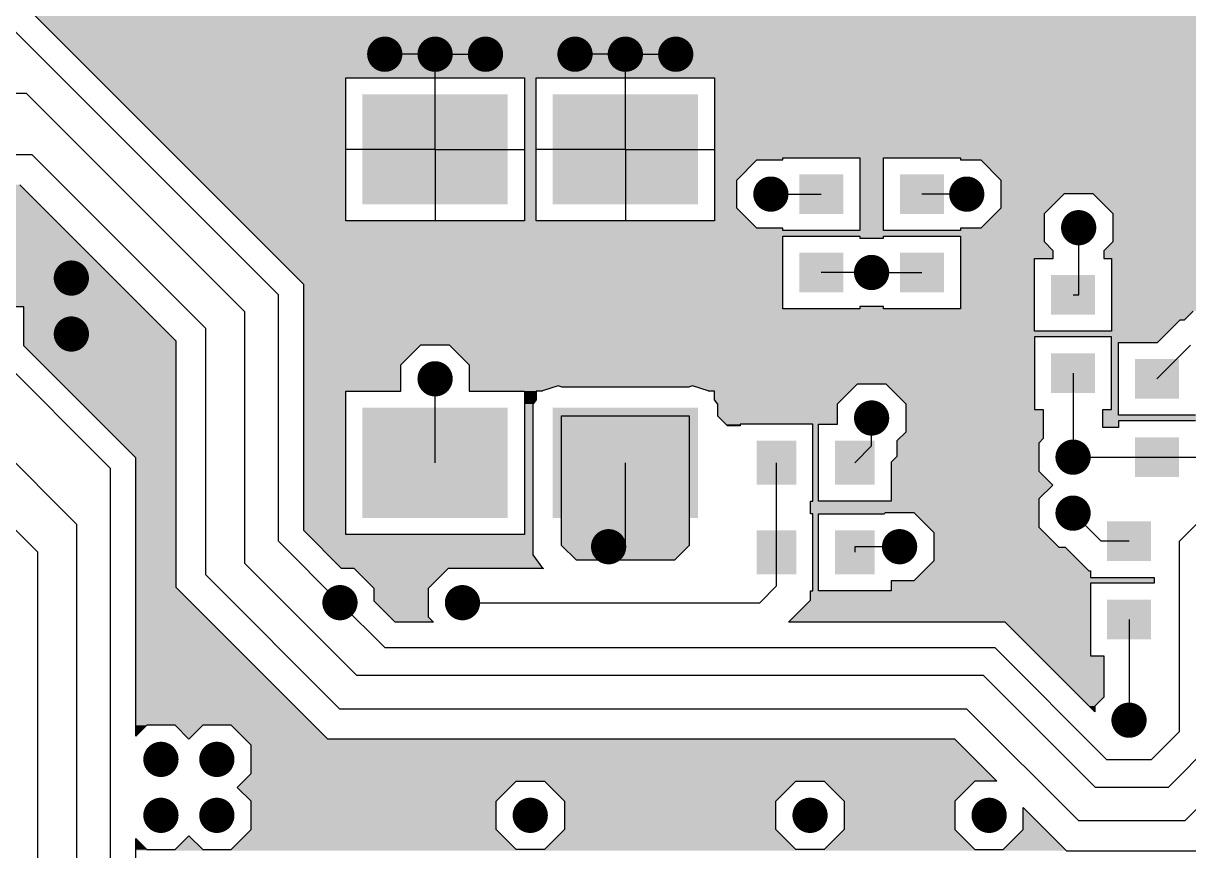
# Model space of a CAD drawing. Extents: x 295 to 953, y 10 to 290.
# Drawn here: x 714.34 to 757.97, y 120.56 to 151.54 of the extents above; entities that cross this region are included whole.
import ezdxf

# ---------------------------------------------------------------- set-up
doc = ezdxf.new("R2010")
doc.units = 0
doc.header["$LTSCALE"] = 5
doc.header["$MEASUREMENT"] = 0
doc.layers.get('0').update_dxf_attribs({"linetype": 'CONTINUOUS', "lineweight": 25})
doc.layers.add('L4-BOTTOM_GBR', color=6, linetype='CONTINUOUS')

msp = doc.modelspace()

# ---------------------------------------------------------------- linework, layer by layer
at = {"color": 7, "const_width": 0.66}
for points in [[(728.2, 150.38, -1), (727.54, 150.38, -1)], [(730.085, 150.38, -1), (729.425, 150.38, -1)], [(731.971, 150.38, -1), (731.311, 150.38, -1)], [(735.324, 150.38, -1), (734.664, 150.38, -1)], [(737.21, 150.38, -1), (736.55, 150.38, -1)], [(739.096, 150.38, -1), (738.436, 150.38, -1)], [(742.658, 145.141, -1), (741.998, 145.141, -1)], [(749.993, 145.141, -1), (749.333, 145.141, -1)], [(754.184, 143.884, -1), (753.524, 143.884, -1)], [(746.43, 142.207, -1), (745.77, 142.207, -1)], [(716.465, 141.998, -1), (715.805, 141.998, -1)], [(716.465, 139.902, -1), (715.805, 139.902, -1)], [(730.085, 138.226, -1), (729.425, 138.226, -1)], [(746.43, 136.759, -1), (745.77, 136.759, -1)], [(753.974, 135.292, -1), (753.314, 135.292, -1)], [(753.974, 133.196, -1), (753.314, 133.196, -1)], [(736.582, 131.939, -1), (735.922, 131.939, -1)], [(747.478, 131.939, -1), (746.818, 131.939, -1)], [(726.523, 129.844, -1), (725.863, 129.844, -1)], [(731.11, 129.844, -1), (730.45, 129.844, -1)], [(756.07, 125.443, -1), (755.41, 125.443, -1)], [(719.818, 123.976, -1), (719.158, 123.976, -1)], [(721.913, 123.976, -1), (721.253, 123.976, -1)], [(719.818, 121.881, -1), (719.158, 121.881, -1)], [(721.913, 121.881, -1), (721.253, 121.881, -1)], [(733.648, 121.881, -1), (732.988, 121.881, -1)], [(744.125, 121.881, -1), (743.465, 121.881, -1)], [(750.831, 121.881, -1), (750.171, 121.881, -1)]]:
    msp.add_lwpolyline(points, format="xyb", close=True, dxfattribs=at)
at = {"color": 7}
for points in [[(727.033, 148.88), (727.033, 144.755), (732.478, 148.88), (732.478, 144.755)], [(734.158, 148.88), (734.158, 144.755), (739.603, 148.88), (739.603, 144.755)], [(743.389, 145.883), (743.389, 144.398), (745.039, 145.883), (745.039, 144.398)], [(747.161, 145.883), (747.161, 144.398), (748.811, 145.883), (748.811, 144.398)], [(743.389, 142.95), (743.389, 141.465), (745.039, 142.95), (745.039, 141.465)], [(747.161, 142.95), (747.161, 141.465), (748.811, 142.95), (748.811, 141.465)], [(752.819, 142.111), (752.819, 140.626), (754.469, 142.111), (754.469, 140.626)], [(752.819, 139.178), (752.819, 137.693), (754.469, 139.178), (754.469, 137.693)], [(755.962, 138.968), (755.962, 137.483), (757.612, 138.968), (757.612, 137.483)], [(727.033, 137.145), (727.033, 133.02), (732.478, 137.145), (732.478, 133.02)], [(734.158, 137.145), (734.158, 133.02), (739.603, 137.145), (739.603, 133.02)], [(741.796, 135.907), (741.796, 134.257), (743.281, 135.907), (743.281, 134.257)], [(744.729, 135.907), (744.729, 134.257), (746.214, 135.907), (746.214, 134.257)], [(755.962, 136.035), (755.962, 134.549), (757.612, 136.035), (757.612, 134.549)], [(754.915, 132.891), (754.915, 131.406), (756.565, 132.891), (756.565, 131.406)], [(741.796, 132.555), (741.796, 130.905), (743.281, 132.555), (743.281, 130.905)], [(744.729, 132.555), (744.729, 130.905), (746.214, 132.555), (746.214, 130.905)], [(754.915, 129.958), (754.915, 128.473), (756.565, 129.958), (756.565, 128.473)]]:
    msp.add_solid(points, dxfattribs=at)
at = {"layer": 'L4-BOTTOM_GBR', "color": 7}
for p, q in [((712.991, 152.266), (723.888, 141.369)), ((724.837, 141.762), (714.353, 152.246)), ((729.755, 150.38), (727.87, 150.38)), ((729.755, 150.38), (731.641, 150.38)), ((729.755, 146.817), (729.755, 150.38)), ((736.88, 150.38), (734.994, 150.38)), ((736.88, 150.38), (738.766, 150.38)), ((736.88, 146.817), (736.88, 150.38)), ((726.414, 149.499), (733.097, 149.499)), ((726.414, 144.136), (726.414, 149.499)), ((729.755, 146.817), (729.755, 149.499)), ((733.097, 149.499), (733.097, 144.136)), ((733.539, 149.499), (740.221, 149.499)), ((733.539, 144.136), (733.539, 149.499)), ((736.88, 146.817), (736.88, 149.499)), ((740.221, 149.499), (740.221, 144.136)), ((714.458, 148.913), (712.991, 148.913)), ((714.458, 148.913), (722.631, 140.74)), ((729.755, 146.817), (726.414, 146.817)), ((729.755, 146.817), (729.755, 144.136)), ((729.755, 146.817), (733.097, 146.817)), ((736.88, 146.817), (733.539, 146.817)), ((736.88, 146.817), (736.88, 144.136)), ((736.88, 146.817), (740.221, 146.817)), ((714.668, 146.608), (700.496, 146.608)), ((714.668, 146.608), (721.164, 140.112)), ((741.05, 145.67), (741.799, 146.42)), ((741.799, 146.42), (742.771, 146.42)), ((742.771, 146.502), (745.658, 146.502)), ((742.771, 146.42), (742.771, 146.502)), ((745.658, 146.502), (745.658, 143.78)), ((746.543, 146.502), (749.43, 146.502)), ((746.543, 143.78), (746.543, 146.502)), ((749.43, 146.502), (749.43, 146.42)), ((749.43, 146.42), (750.192, 146.42)), ((750.192, 146.42), (750.941, 145.67)), ((714.206, 145.494), (720.05, 139.65)), ((741.05, 144.611), (741.05, 145.67)), ((750.941, 145.67), (750.941, 144.611)), ((742.328, 145.141), (744.214, 145.141)), ((749.663, 145.141), (747.986, 145.141)), ((752.575, 144.413), (753.324, 145.162)), ((753.324, 145.162), (754.383, 145.162)), ((754.383, 145.162), (755.132, 144.413)), ((741.799, 143.862), (741.05, 144.611)), ((750.941, 144.611), (750.192, 143.862)), ((733.097, 144.136), (726.414, 144.136)), ((740.221, 144.136), (733.539, 144.136)), ((752.575, 143.354), (752.575, 144.413)), ((755.132, 144.413), (755.132, 143.354)), ((742.771, 143.862), (741.799, 143.862)), ((742.771, 143.78), (742.771, 143.862)), ((745.658, 143.78), (742.771, 143.78)), ((749.43, 143.78), (746.543, 143.78)), ((749.43, 143.862), (749.43, 143.78)), ((750.192, 143.862), (749.43, 143.862)), ((753.854, 141.369), (753.854, 143.884)), ((742.771, 143.568), (745.658, 143.568)), ((742.771, 140.846), (742.771, 143.568)), ((745.658, 143.568), (745.658, 143.486)), ((745.658, 143.486), (746.543, 143.486)), ((746.543, 143.568), (749.43, 143.568)), ((746.543, 143.486), (746.543, 143.568)), ((749.43, 143.568), (749.43, 140.846)), ((752.905, 143.024), (752.575, 143.354)), ((755.132, 143.354), (754.802, 143.024)), ((752.2, 142.73), (752.905, 142.73)), ((752.2, 140.008), (752.2, 142.73)), ((752.905, 142.73), (752.905, 143.024)), ((754.802, 143.024), (754.802, 142.73)), ((754.802, 142.73), (755.088, 142.73)), ((755.088, 142.73), (755.088, 140.008)), ((746.1, 142.207), (744.214, 142.207)), ((746.1, 142.207), (747.986, 142.207)), ((724.837, 132.541), (724.837, 141.762)), ((723.888, 132.149), (723.888, 141.369)), ((753.644, 141.369), (753.854, 141.369)), ((714.353, 140.927), (711.63, 140.927)), ((714.353, 139.463), (714.353, 140.927)), ((722.631, 131.311), (722.631, 140.74)), ((745.658, 140.846), (742.771, 140.846)), ((745.658, 140.928), (745.658, 140.846)), ((746.543, 140.928), (745.658, 140.928)), ((746.543, 140.846), (746.543, 140.928)), ((749.43, 140.846), (746.543, 140.846)), ((757.814, 140.432), (758.144, 140.762)), ((721.164, 130.891), (721.164, 140.112)), ((756.807, 139.587), (757.652, 140.432)), ((757.652, 140.432), (757.814, 140.432)), ((720.05, 139.65), (720.05, 130.429)), ((755.088, 140.008), (752.2, 140.008)), ((752.2, 139.797), (752.2, 137.074)), ((755.088, 139.797), (752.2, 139.797)), ((755.088, 137.074), (755.088, 139.797)), ((712.991, 139.483), (717.602, 134.873)), ((718.55, 135.266), (714.353, 139.463)), ((728.477, 138.755), (729.226, 139.504)), ((729.226, 139.504), (730.285, 139.504)), ((730.285, 139.504), (731.034, 138.755)), ((755.344, 139.587), (756.807, 139.587)), ((755.344, 136.864), (755.344, 139.587)), ((756.787, 138.226), (758.045, 139.483)), ((728.477, 137.764), (728.477, 138.755)), ((731.034, 138.755), (731.034, 137.764)), ((753.644, 138.435), (753.644, 135.292)), ((729.755, 135.082), (729.755, 138.226)), ((734.366, 137.967), (733.78, 137.775)), ((734.516, 137.917), (734.366, 137.967)), ((739.245, 137.917), (734.516, 137.917)), ((739.395, 137.967), (739.245, 137.917)), ((739.981, 137.775), (739.395, 137.967)), ((744.822, 137.288), (745.571, 138.038)), ((745.571, 138.038), (746.63, 138.038)), ((746.63, 138.038), (747.379, 137.288)), ((726.414, 137.764), (728.477, 137.764)), ((726.414, 132.401), (726.414, 137.764)), ((731.034, 137.764), (733.097, 137.764)), ((733.097, 137.764), (733.097, 132.401)), ((733.539, 137.764), (733.539, 137.445)), ((733.77, 137.764), (733.539, 137.764)), ((733.78, 137.775), (733.77, 137.764)), ((739.99, 137.764), (739.981, 137.775)), ((740.221, 137.764), (739.99, 137.764)), ((740.221, 137.445), (740.221, 137.764)), ((733.539, 137.445), (733.417, 137.277)), ((733.417, 137.277), (733.417, 131.631)), ((740.344, 137.277), (740.221, 137.445)), ((740.344, 136.823), (740.344, 137.277)), ((744.822, 136.526), (744.822, 137.288)), ((747.379, 137.288), (747.379, 136.229)), ((752.2, 137.074), (752.53, 137.074)), ((752.53, 137.074), (752.53, 135.987)), ((754.758, 137.074), (755.088, 137.074)), ((754.758, 136.406), (754.758, 137.074)), ((734.489, 136.845), (739.271, 136.845)), ((734.489, 131.99), (734.489, 136.845)), ((739.271, 136.845), (739.271, 131.99)), ((740.703, 136.464), (740.344, 136.823)), ((746.1, 135.711), (746.1, 136.759)), ((758.231, 136.864), (755.344, 136.864)), ((755.344, 136.653), (755.344, 136.406)), ((758.231, 136.653), (755.344, 136.653)), ((741.177, 136.464), (740.703, 136.464)), ((741.177, 136.526), (741.177, 136.464)), ((743.899, 136.526), (741.177, 136.526)), ((743.899, 133.639), (743.899, 136.526)), ((744.11, 136.526), (744.822, 136.526)), ((744.11, 133.639), (744.11, 136.526)), ((747.379, 136.229), (747.049, 135.899)), ((755.344, 136.406), (754.758, 136.406)), ((712.991, 136.13), (716.344, 132.777)), ((747.049, 135.899), (747.049, 135.318)), ((752.53, 135.987), (752.365, 135.822)), ((752.365, 135.822), (752.365, 134.762)), ((745.472, 135.082), (746.1, 135.711)), ((747.049, 135.318), (746.833, 135.102)), ((753.644, 135.292), (756.787, 135.292)), ((756.787, 135.292), (759.721, 135.292)), ((717.602, 107.003), (717.602, 134.873)), ((718.55, 124.847), (718.55, 135.266)), ((736.88, 131.939), (736.88, 135.082)), ((742.538, 131.73), (742.538, 135.082)), ((746.833, 135.102), (746.833, 133.639)), ((752.365, 134.762), (752.884, 134.244)), ((752.884, 134.244), (752.365, 133.726)), ((712.782, 133.825), (714.877, 131.73)), ((743.817, 133.639), (743.899, 133.639)), ((743.817, 133.173), (743.817, 133.639)), ((746.833, 133.639), (744.11, 133.639)), ((752.365, 133.726), (752.365, 132.667)), ((743.899, 133.173), (743.817, 133.173)), ((743.899, 130.286), (743.899, 133.173)), ((744.11, 133.173), (746.574, 133.173)), ((744.11, 130.286), (744.11, 133.173)), ((746.574, 133.173), (746.618, 133.218)), ((746.618, 133.218), (747.678, 133.218)), ((747.678, 133.218), (748.427, 132.469)), ((753.644, 133.196), (754.692, 132.149)), ((758.673, 133.196), (757.626, 132.149)), ((716.344, 105.955), (716.344, 132.777)), ((752.365, 132.667), (753.114, 131.918)), ((726.256, 131.122), (724.837, 132.541)), ((733.097, 132.401), (726.414, 132.401)), ((748.427, 132.469), (748.427, 131.41)), ((726.193, 129.844), (723.888, 132.149)), ((735.045, 131.434), (734.489, 131.99)), ((736.252, 131.939), (736.88, 131.939)), ((739.271, 131.99), (738.715, 131.434)), ((747.148, 131.939), (745.472, 131.939)), ((745.472, 131.939), (745.472, 131.73)), ((753.114, 131.918), (753.347, 131.918)), ((753.347, 131.918), (754.23, 131.035)), ((755.74, 132.149), (754.692, 132.149)), ((757.626, 125.024), (757.626, 132.149)), ((714.877, 105.536), (714.877, 131.73)), ((733.417, 131.631), (733.78, 131.132)), ((738.715, 131.434), (735.045, 131.434)), ((742.538, 130.472), (742.538, 131.73)), ((748.427, 131.41), (747.678, 130.66)), ((722.631, 131.311), (726.822, 127.12)), ((726.723, 131.122), (726.256, 131.122)), ((727.472, 130.373), (726.723, 131.122)), ((730.25, 131.122), (729.501, 130.373)), ((733.808, 131.122), (730.25, 131.122)), ((733.78, 131.132), (733.808, 131.122)), ((754.23, 131.035), (754.296, 131.035)), ((754.296, 131.035), (754.296, 130.787)), ((721.164, 130.891), (726.193, 125.862)), ((746.833, 130.66), (746.833, 130.286)), ((747.678, 130.66), (746.833, 130.66)), ((754.296, 130.787), (756.677, 130.787)), ((754.296, 130.576), (754.296, 127.854)), ((756.677, 130.576), (754.296, 130.576)), ((756.677, 130.787), (756.677, 130.576)), ((720.05, 130.429), (725.731, 124.749)), ((727.472, 129.906), (727.472, 130.373)), ((729.501, 130.373), (729.501, 129.314)), ((742.538, 130.472), (741.909, 129.844)), ((743.817, 130.286), (743.899, 130.286)), ((743.817, 129.943), (743.817, 130.286)), ((746.833, 130.286), (744.11, 130.286)), ((726.193, 129.844), (727.87, 128.167)), ((728.262, 129.116), (727.472, 129.906)), ((730.78, 129.844), (741.909, 129.844)), ((742.99, 129.116), (743.817, 129.943)), ((729.501, 129.314), (729.699, 129.116)), ((755.74, 129.215), (755.74, 125.443)), ((729.699, 129.116), (728.262, 129.116)), ((751.103, 129.116), (742.99, 129.116)), ((754.461, 125.758), (751.103, 129.116)), ((727.87, 128.167), (750.71, 128.167)), ((754.901, 123.976), (750.71, 128.167)), ((754.296, 127.854), (754.791, 127.854)), ((754.791, 127.854), (754.791, 126.303)), ((750.291, 127.12), (726.822, 127.12)), ((750.291, 127.12), (754.482, 122.929)), ((754.791, 126.303), (754.461, 125.973)), ((749.663, 125.862), (726.193, 125.862)), ((749.663, 125.862), (753.854, 121.671)), ((754.461, 125.973), (754.461, 125.758)), ((718.958, 125.255), (718.55, 124.847)), ((720.017, 125.255), (718.958, 125.255)), ((720.535, 124.737), (720.017, 125.255)), ((721.053, 125.255), (720.535, 124.737)), ((722.113, 125.255), (721.053, 125.255)), ((722.862, 124.506), (722.113, 125.255)), ((757.626, 125.024), (756.578, 123.976)), ((722.862, 123.447), (722.862, 124.506)), ((725.731, 124.749), (749.201, 124.749)), ((749.201, 124.749), (750.79, 123.16)), ((757.207, 122.929), (758.883, 124.605)), ((754.901, 123.976), (756.578, 123.976)), ((757.835, 121.671), (760.35, 124.186)), ((722.344, 122.929), (722.862, 123.447)), ((732.039, 122.41), (732.788, 123.16)), ((732.788, 123.16), (733.847, 123.16)), ((733.847, 123.16), (734.597, 122.41)), ((742.517, 122.41), (743.266, 123.16)), ((743.266, 123.16), (744.325, 123.16)), ((744.325, 123.16), (745.074, 122.41)), ((749.971, 123.16), (749.222, 122.41)), ((750.79, 123.16), (749.971, 123.16)), ((722.862, 122.41), (722.344, 122.929)), ((757.207, 122.929), (754.482, 122.929)), ((722.862, 121.351), (722.862, 122.41)), ((732.039, 121.351), (732.039, 122.41)), ((734.597, 122.41), (734.597, 121.351)), ((742.517, 121.351), (742.517, 122.41)), ((745.074, 122.41), (745.074, 121.351)), ((749.222, 122.41), (749.222, 121.351)), ((751.78, 122.17), (753.392, 120.558)), ((751.78, 121.351), (751.78, 122.17)), ((722.113, 120.602), (722.862, 121.351)), ((732.788, 120.602), (732.039, 121.351)), ((734.597, 121.351), (733.847, 120.602)), ((743.266, 120.602), (742.517, 121.351)), ((745.074, 121.351), (744.325, 120.602)), ((749.222, 121.351), (749.971, 120.602)), ((751.031, 120.602), (751.78, 121.351)), ((757.835, 121.671), (753.854, 121.671)), ((718.55, 121.01), (718.958, 120.602)), ((718.55, 107.395), (718.55, 121.01)), ((720.017, 120.602), (720.535, 121.12)), ((720.535, 121.12), (721.053, 120.602)), ((718.958, 120.602), (720.017, 120.602)), ((721.053, 120.602), (722.113, 120.602)), ((733.847, 120.602), (732.788, 120.602)), ((744.325, 120.602), (743.266, 120.602)), ((749.971, 120.602), (751.031, 120.602)), ((753.392, 120.558), (758.297, 120.558))]:
    msp.add_line(p, q, dxfattribs=at)
for points in [[(790.881, 150.401), (792.515, 152.035), (716.197, 150.401), (714.564, 152.035)], [(783.379, 150.071), (783.709, 150.401), (716.527, 150.071), (716.197, 150.401)], [(774.746, 149.982), (774.835, 150.071), (716.616, 149.982), (716.527, 150.071)], [(773.796, 149.499), (774.279, 149.982), (717.1, 149.499), (716.616, 149.982)], [(726.414, 144.136), (726.414, 149.499), (722.462, 144.136), (717.1, 149.499)], [(733.539, 149.498), (733.539, 149.499), (733.097, 149.498), (726.414, 149.499)], [(733.539, 144.136), (733.539, 149.498), (733.097, 144.136), (733.097, 149.498)], [(773.796, 149.498), (773.796, 149.499), (740.221, 149.498), (733.539, 149.499)], [(773.53, 149.233), (773.796, 149.498), (740.221, 149.233), (740.221, 149.498)], [(773.53, 148.174), (773.53, 149.233), (740.221, 148.174), (740.221, 149.233)], [(774.279, 147.424), (773.53, 148.174), (740.221, 147.424), (740.221, 148.174)], [(775.385, 147.048), (775.384, 147.424), (740.221, 147.048), (740.221, 147.424)], [(773.733, 146.502), (774.279, 147.048), (740.221, 146.502), (740.221, 147.048)], [(742.771, 146.42), (742.771, 146.502), (740.221, 146.42), (740.221, 146.502)], [(741.05, 145.67), (741.799, 146.42), (740.221, 145.67), (740.221, 146.42)], [(746.543, 146.502), (746.543, 146.502), (745.658, 146.502), (742.771, 146.502)], [(746.543, 143.78), (746.543, 146.502), (745.658, 143.78), (745.658, 146.502)], [(773.733, 146.502), (773.733, 146.502), (749.43, 146.502), (746.543, 146.502)], [(773.65, 146.42), (773.733, 146.502), (749.43, 146.42), (749.43, 146.502)], [(773.65, 146.42), (773.65, 146.42), (750.192, 146.42), (749.43, 146.42)], [(773.53, 146.299), (773.65, 146.42), (750.313, 146.299), (750.192, 146.42)], [(773.53, 145.67), (773.53, 146.299), (750.941, 145.67), (750.313, 146.299)], [(715.029, 144.671), (714.206, 145.494), (708.505, 144.671), (709.328, 145.494)], [(741.05, 144.611), (741.05, 145.67), (740.221, 144.611), (740.221, 145.67)], [(773.53, 145.372), (773.53, 145.67), (750.941, 145.372), (750.941, 145.67)], [(764.221, 145.162), (764.43, 145.372), (750.941, 145.162), (750.941, 145.372)], [(752.773, 144.611), (753.324, 145.162), (750.941, 144.611), (750.941, 145.162)], [(764.221, 145.162), (764.221, 145.162), (754.383, 145.162), (753.324, 145.162)], [(763.681, 144.623), (764.221, 145.162), (754.923, 144.623), (754.383, 145.162)], [(716.569, 143.131), (715.029, 144.671), (708.505, 143.131), (708.505, 144.671)], [(741.525, 144.136), (741.05, 144.611), (740.221, 144.136), (740.221, 144.611)], [(752.575, 144.413), (752.773, 144.611), (750.743, 144.413), (750.941, 144.611)], [(763.681, 144.413), (763.681, 144.623), (755.132, 144.413), (754.923, 144.623)], [(741.799, 143.862), (741.525, 144.136), (722.736, 143.862), (722.462, 144.136)], [(741.525, 144.136), (741.525, 144.136), (729.226, 144.136), (733.097, 144.136)], [(752.575, 143.862), (752.575, 144.413), (750.192, 143.862), (750.743, 144.413)], [(763.681, 143.651), (763.681, 144.413), (755.132, 143.651), (755.132, 144.413)], [(742.771, 143.78), (742.771, 143.862), (722.819, 143.78), (722.736, 143.862)], [(752.575, 143.568), (752.575, 143.78), (723.03, 143.568), (722.819, 143.78)], [(752.575, 143.78), (752.575, 143.862), (749.43, 143.78), (749.43, 143.862)], [(752.575, 143.862), (752.575, 143.862), (749.43, 143.862), (750.192, 143.862)], [(762.97, 143.354), (762.97, 143.651), (755.132, 143.354), (755.132, 143.651)], [(742.771, 141.762), (742.771, 143.568), (724.837, 141.762), (723.03, 143.568)], [(746.543, 143.568), (746.543, 143.568), (745.658, 143.568), (742.771, 143.568)], [(746.543, 143.486), (746.543, 143.568), (745.658, 143.486), (745.658, 143.568)], [(752.575, 143.568), (752.575, 143.568), (749.43, 143.568), (746.543, 143.568)], [(752.575, 143.354), (752.575, 143.568), (749.43, 143.354), (749.43, 143.568)], [(752.905, 143.024), (752.575, 143.354), (749.43, 143.024), (749.43, 143.354)], [(762.97, 143.024), (762.97, 143.354), (754.802, 143.024), (755.132, 143.354)], [(718.267, 141.433), (716.569, 143.131), (708.492, 141.433), (708.492, 143.131)], [(716.569, 143.131), (716.569, 143.131), (708.492, 143.131), (708.505, 143.131)], [(752.905, 142.73), (752.905, 143.024), (749.43, 142.73), (749.43, 143.024)], [(752.2, 140.846), (752.2, 142.73), (749.43, 140.846), (749.43, 142.73)], [(762.97, 142.73), (762.97, 143.024), (754.802, 142.73), (754.802, 143.024)], [(762.97, 142.73), (762.97, 142.73), (755.088, 142.73), (754.802, 142.73)], [(762.97, 140.763), (762.97, 142.73), (755.088, 140.763), (755.088, 142.73)], [(718.773, 140.927), (718.267, 141.433), (708.998, 140.927), (708.492, 141.433)], [(742.771, 140.846), (742.771, 141.762), (724.837, 140.846), (724.837, 141.762)], [(718.773, 140.927), (718.773, 140.927), (714.353, 140.927), (711.63, 140.927)], [(720.05, 139.65), (718.773, 140.927), (714.353, 139.65), (714.353, 140.927)], [(752.2, 140.008), (752.2, 140.846), (724.837, 140.008), (724.837, 140.846)], [(752.2, 140.846), (752.2, 140.846), (745.571, 140.846), (745.658, 140.846)], [(746.543, 140.846), (746.543, 140.928), (745.658, 140.846), (745.658, 140.928)], [(746.543, 140.928), (746.543, 140.928), (745.658, 140.928), (746.543, 140.928)], [(766.316, 140.762), (766.316, 140.763), (755.088, 140.762), (755.088, 140.763)], [(757.814, 140.432), (758.144, 140.762), (755.088, 140.432), (755.088, 140.762)], [(757.228, 140.008), (757.652, 140.432), (755.088, 140.008), (755.088, 140.432)], [(720.05, 139.463), (720.05, 139.65), (714.353, 139.463), (714.353, 139.65)], [(757.017, 139.797), (757.228, 140.008), (724.837, 139.797), (724.837, 140.008)], [(752.2, 139.504), (752.2, 139.797), (724.837, 139.504), (724.837, 139.797)], [(757.017, 139.796), (757.017, 139.797), (755.088, 139.796), (752.2, 139.797)], [(756.807, 139.587), (757.017, 139.796), (755.088, 139.587), (755.088, 139.796)], [(720.05, 135.266), (720.05, 139.463), (718.55, 135.266), (714.353, 139.463)], [(728.477, 138.755), (729.226, 139.504), (724.837, 138.755), (724.837, 139.504)], [(752.2, 139.504), (752.2, 139.504), (730.285, 139.504), (729.226, 139.504)], [(752.2, 138.755), (752.2, 139.504), (731.034, 138.755), (730.285, 139.504)], [(755.344, 137.074), (755.344, 139.587), (755.088, 137.074), (755.088, 139.587)], [(728.477, 137.764), (728.477, 138.755), (724.837, 137.764), (724.837, 138.755)], [(752.2, 138.038), (752.2, 138.755), (731.034, 138.038), (731.034, 138.755)], [(745.5, 137.967), (745.571, 138.038), (731.034, 137.967), (731.034, 138.038)], [(733.78, 137.775), (734.366, 137.967), (731.034, 137.775), (731.034, 137.967)], [(739.245, 137.917), (739.395, 137.967), (734.516, 137.917), (734.366, 137.967)], [(745.308, 137.775), (745.5, 137.967), (739.981, 137.775), (739.395, 137.967)], [(752.2, 138.038), (752.2, 138.038), (746.63, 138.038), (745.571, 138.038)], [(752.2, 137.288), (752.2, 138.038), (747.379, 137.288), (746.63, 138.038)], [(726.414, 132.541), (726.414, 137.764), (724.837, 132.541), (724.837, 137.764)], [(733.77, 137.764), (733.78, 137.775), (731.034, 137.764), (731.034, 137.775)], [(733.539, 137.764), (733.539, 137.764), (733.097, 137.764), (731.034, 137.764)], [(733.539, 137.445), (733.539, 137.764), (733.097, 137.445), (733.097, 137.764)], [(745.297, 137.764), (745.308, 137.775), (739.99, 137.764), (739.981, 137.775)], [(745.297, 137.764), (745.297, 137.764), (740.221, 137.764), (739.99, 137.764)], [(744.978, 137.445), (745.297, 137.764), (740.221, 137.445), (740.221, 137.764)], [(733.417, 137.277), (733.539, 137.445), (733.097, 137.277), (733.097, 137.445)], [(733.417, 132.401), (733.417, 137.277), (733.097, 132.401), (733.097, 137.277)], [(744.822, 137.288), (744.978, 137.445), (740.335, 137.288), (740.221, 137.445)], [(744.822, 137.277), (744.822, 137.288), (740.344, 137.277), (740.335, 137.288)], [(744.822, 136.823), (744.822, 137.277), (740.344, 136.823), (740.344, 137.277)], [(752.2, 137.074), (752.2, 137.288), (747.379, 137.074), (747.379, 137.288)], [(752.53, 136.229), (752.53, 137.074), (747.379, 136.229), (747.379, 137.074)], [(755.344, 136.864), (755.344, 137.074), (754.758, 136.864), (754.758, 137.074)], [(755.344, 137.074), (755.344, 137.074), (754.758, 137.074), (755.088, 137.074)], [(739.271, 131.99), (739.271, 136.845), (734.489, 131.99), (734.489, 136.845)], [(739.271, 136.845), (739.271, 136.845), (734.489, 136.845), (739.271, 136.845)], [(744.822, 136.526), (744.822, 136.823), (740.64, 136.526), (740.344, 136.823)], [(762.465, 136.653), (762.676, 136.864), (754.758, 136.653), (754.758, 136.864)], [(755.344, 136.406), (755.344, 136.653), (754.758, 136.406), (754.758, 136.653)], [(762.465, 136.653), (762.465, 136.653), (758.231, 136.653), (755.344, 136.653)], [(744.11, 136.526), (744.822, 136.526), (740.641, 136.526), (740.64, 136.526)], [(741.177, 136.464), (741.177, 136.526), (740.703, 136.464), (740.641, 136.526)], [(744.11, 136.526), (744.11, 136.526), (743.899, 136.526), (741.177, 136.526)], [(744.11, 133.639), (744.11, 136.526), (743.899, 133.639), (743.899, 136.526)], [(752.53, 135.987), (752.53, 136.229), (747.137, 135.987), (747.379, 136.229)], [(752.443, 135.899), (752.53, 135.987), (747.049, 135.899), (747.137, 135.987)], [(752.365, 135.822), (752.443, 135.899), (747.049, 135.822), (747.049, 135.899)], [(752.365, 135.318), (752.365, 135.822), (747.049, 135.318), (747.049, 135.822)], [(752.365, 135.102), (752.365, 135.318), (746.833, 135.102), (747.049, 135.318)], [(720.05, 130.429), (720.05, 135.266), (718.55, 130.429), (718.55, 135.266)], [(752.365, 134.762), (752.365, 135.102), (746.833, 134.762), (746.833, 135.102)], [(752.883, 134.244), (752.365, 134.762), (746.833, 134.244), (746.833, 134.762)], [(752.365, 133.726), (752.883, 134.244), (746.833, 133.726), (746.833, 134.244)], [(752.365, 133.218), (752.365, 133.639), (743.817, 133.218), (743.817, 133.639)], [(752.365, 133.639), (752.365, 133.639), (743.817, 133.639), (743.824, 133.639)], [(746.618, 133.639), (744.338, 133.639), (743.824, 133.639), (743.899, 133.639)], [(752.365, 133.639), (752.365, 133.639), (746.618, 133.639), (746.833, 133.639)], [(752.365, 133.639), (752.365, 133.726), (746.833, 133.639), (746.833, 133.726)], [(746.574, 133.173), (746.618, 133.218), (743.817, 133.173), (743.817, 133.218)], [(744.11, 133.173), (744.11, 133.173), (743.899, 133.173), (743.817, 133.173)], [(744.11, 130.286), (744.11, 133.173), (743.899, 130.286), (743.899, 133.173)], [(752.365, 133.218), (752.365, 133.218), (747.678, 133.218), (746.618, 133.218)], [(752.365, 132.667), (752.365, 133.218), (748.229, 132.667), (747.678, 133.218)], [(752.563, 132.469), (752.365, 132.667), (748.427, 132.469), (748.229, 132.667)], [(726.414, 132.401), (726.414, 132.541), (724.977, 132.401), (724.837, 132.541)], [(733.417, 131.631), (733.417, 132.401), (725.748, 131.631), (724.977, 132.401)], [(753.114, 131.918), (752.563, 132.469), (748.427, 131.918), (748.427, 132.469)], [(738.715, 131.434), (739.271, 131.99), (735.045, 131.434), (734.489, 131.99)], [(753.855, 131.41), (753.347, 131.918), (748.427, 131.41), (748.427, 131.918)], [(733.78, 131.132), (733.417, 131.631), (726.246, 131.132), (725.748, 131.631)], [(754.23, 131.035), (753.855, 131.41), (748.052, 131.035), (748.427, 131.41)], [(733.808, 131.123), (733.78, 131.132), (726.256, 131.123), (726.246, 131.132)], [(730.25, 131.122), (733.808, 131.123), (726.256, 131.122), (726.256, 131.123)], [(730.25, 131.122), (730.25, 131.122), (726.723, 131.122), (726.256, 131.122)], [(729.501, 130.373), (730.25, 131.122), (727.472, 130.373), (726.723, 131.122)], [(754.296, 130.788), (754.296, 131.035), (747.805, 130.788), (748.052, 131.035)], [(756.677, 130.576), (756.677, 130.66), (746.833, 130.576), (746.833, 130.66)], [(756.677, 130.66), (756.677, 130.66), (746.833, 130.66), (747.678, 130.66)], [(754.296, 130.286), (754.296, 130.576), (746.833, 130.286), (746.833, 130.576)], [(756.677, 130.66), (756.677, 130.787), (747.678, 130.66), (747.805, 130.787)], [(756.677, 130.787), (754.296, 130.788), (747.805, 130.787), (747.805, 130.788)], [(725.225, 125.255), (720.05, 130.429), (718.55, 125.255), (718.55, 130.429)], [(729.501, 129.906), (729.501, 130.373), (727.472, 129.906), (727.472, 130.373)], [(754.296, 129.943), (754.296, 130.286), (743.817, 129.943), (743.817, 130.286)], [(754.296, 130.286), (754.296, 130.286), (743.817, 130.286), (743.899, 130.286)], [(729.501, 129.314), (729.501, 129.906), (728.064, 129.314), (727.472, 129.906)], [(754.296, 129.116), (754.296, 129.943), (742.99, 129.116), (743.817, 129.943)], [(729.699, 129.116), (729.501, 129.314), (728.262, 129.116), (728.064, 129.314)], [(754.296, 129.116), (754.296, 129.116), (751.103, 129.116), (742.99, 129.116)], [(754.296, 127.854), (754.296, 129.116), (752.365, 127.854), (751.103, 129.116)], [(754.791, 126.303), (754.791, 127.854), (753.916, 126.303), (752.365, 127.854)], [(754.461, 125.973), (754.791, 126.303), (754.246, 125.973), (753.916, 126.303)], [(754.461, 125.758), (754.461, 125.973), (754.461, 125.758), (754.246, 125.973)], [(718.55, 124.848), (718.958, 125.255), (718.55, 124.848), (718.55, 125.255)], [(721.053, 125.255), (721.053, 125.255), (720.017, 125.255), (718.958, 125.255)], [(720.535, 124.737), (721.053, 125.255), (720.535, 124.737), (720.017, 125.255)], [(725.225, 125.255), (725.225, 125.255), (722.113, 125.255), (721.053, 125.255)], [(725.731, 124.749), (725.225, 125.255), (722.619, 124.749), (722.113, 125.255)], [(726.414, 124.748), (725.731, 124.749), (722.619, 124.748), (722.619, 124.749)], [(749.443, 124.506), (749.201, 124.748), (722.862, 124.506), (722.619, 124.748)], [(750.503, 123.447), (749.443, 124.506), (722.862, 123.447), (722.862, 124.506)], [(749.201, 124.748), (749.201, 124.749), (746.543, 124.748), (749.201, 124.749)], [(732.557, 122.929), (732.788, 123.16), (722.344, 122.929), (722.575, 123.16)], [(750.79, 123.16), (750.503, 123.447), (722.575, 123.16), (722.862, 123.447)], [(743.266, 123.16), (743.266, 123.16), (733.847, 123.16), (732.788, 123.16)], [(742.517, 122.41), (743.266, 123.16), (734.597, 122.41), (733.847, 123.16)], [(749.971, 123.16), (749.971, 123.16), (744.325, 123.16), (743.266, 123.16)], [(749.222, 122.41), (749.971, 123.16), (745.074, 122.41), (744.325, 123.16)], [(732.039, 122.41), (732.557, 122.929), (722.862, 122.41), (722.344, 122.929)], [(732.039, 121.351), (732.039, 122.41), (722.862, 121.351), (722.862, 122.41)], [(742.517, 121.351), (742.517, 122.41), (734.597, 121.351), (734.597, 122.41)], [(749.222, 121.351), (749.222, 122.41), (745.074, 121.351), (745.074, 122.41)], [(752.598, 121.351), (751.78, 122.169), (751.78, 121.351), (751.78, 122.169)], [(732.788, 120.602), (732.039, 121.351), (722.113, 120.602), (722.862, 121.351)], [(743.266, 120.602), (742.517, 121.351), (733.847, 120.602), (734.597, 121.351)], [(749.971, 120.602), (749.222, 121.351), (744.325, 120.602), (745.074, 121.351)], [(753.324, 120.625), (752.598, 121.351), (751.054, 120.625), (751.78, 121.351)], [(718.958, 120.602), (718.55, 121.01), (718.55, 120.602), (718.55, 121.01)], [(721.053, 120.602), (720.535, 121.12), (720.017, 120.602), (720.535, 121.12)], [(753.392, 120.558), (753.347, 120.602), (718.55, 120.558), (718.55, 120.602)], [(758.144, 120.557), (753.392, 120.558), (718.55, 120.557), (718.55, 120.558)], [(753.347, 120.602), (753.347, 120.602), (733.539, 120.602), (733.847, 120.602)], [(753.347, 120.602), (753.324, 120.625), (751.031, 120.602), (751.054, 120.625)]]:
    msp.add_solid(points, dxfattribs=at)

doc.saveas('drawing.dxf')
